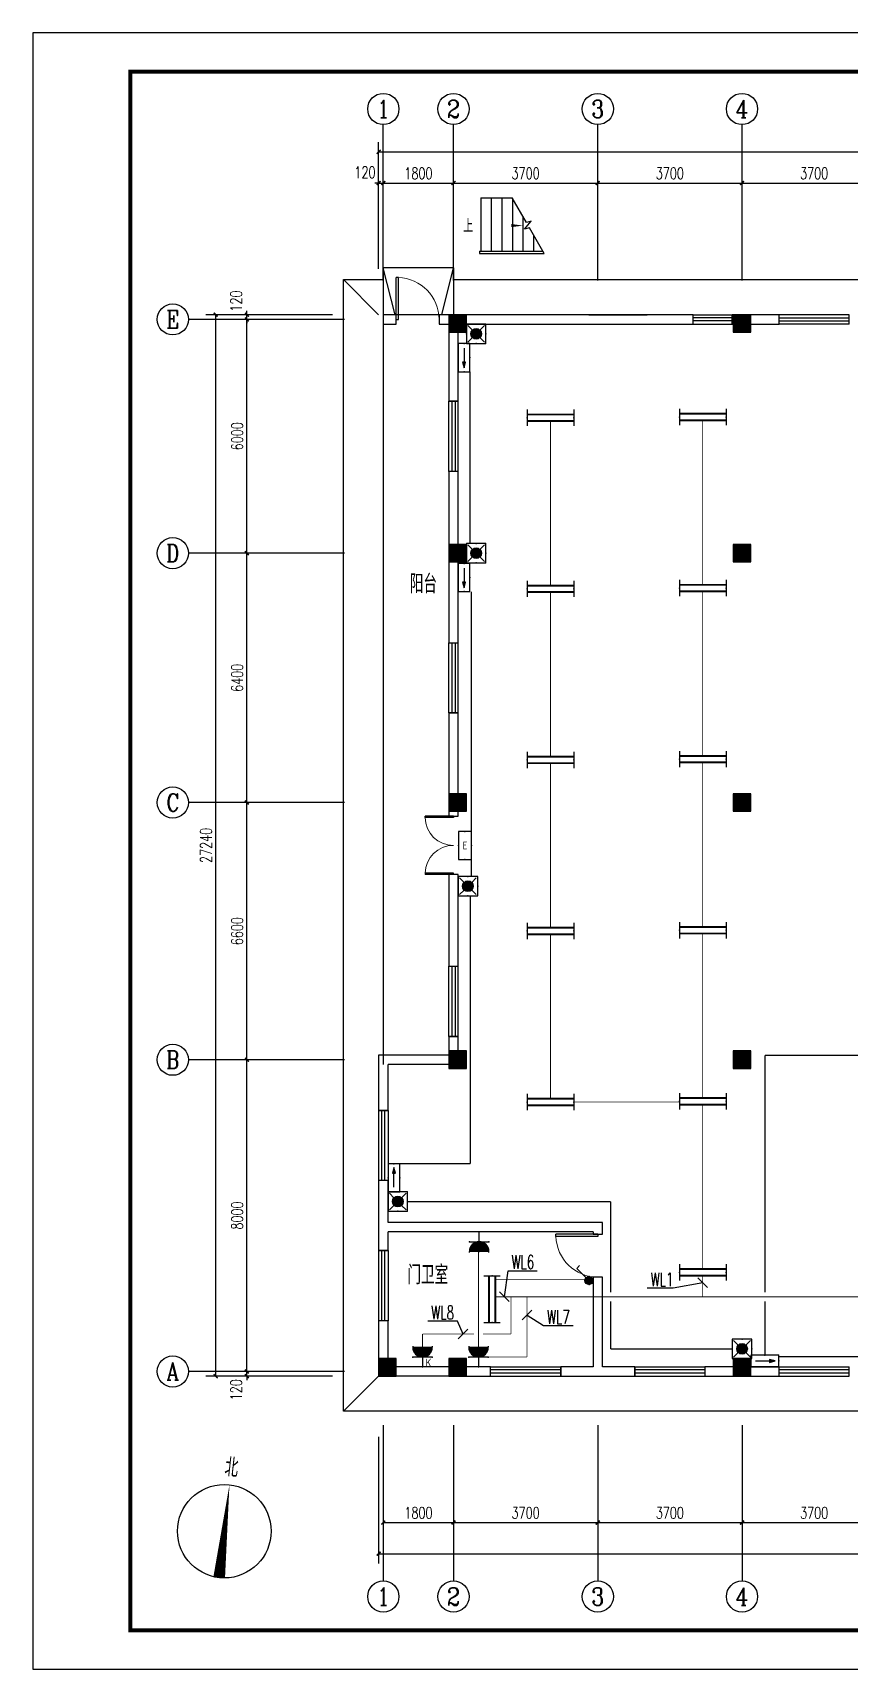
# Model space of a CAD drawing. Extents: x 343352 to 432452, y 769729 to 1078684.
# Drawn here: x 343352 to 364294, y 858981 to 900981 of the extents above; entities that cross this region are included whole.
import ezdxf
from ezdxf.enums import TextEntityAlignment as Align

# ---------------------------------------------------------------- set-up
doc = ezdxf.new("R2010")
doc.units = 0
doc.header["$LTSCALE"] = 1000
doc.header["$MEASUREMENT"] = 0
doc.linetypes.add('CENTER2', pattern=[1.125, 0.75, -0.125, 0.125, -0.125])
for name, color, linetype in [('AXIS', 3, 'Continuous'), ('AXIS_TEXT', 7, 'Continuous'), ('COLUMN', 9, 'Continuous'), ('DIM-照明', 3, 'Continuous'), ('DIM_SYMB', 3, 'Continuous'), ('EQUIP-插座', 3, 'Continuous'), ('EQUIP-照明', 3, 'Continuous'), ('PUB_HATCH', 8, 'Continuous'), ('PUB_TEXT', 7, 'Continuous'), ('PUB_TITLE', 4, 'Continuous'), ('STAIR', 2, 'Continuous'), ('TEL_TEXT', 7, 'Continuous'), ('WALL', 9, 'Continuous'), ('WINDOW', 4, 'Continuous'), ('WIRE-应急', 1, 'CENTER2'), ('WIRE-照明', 4, 'Continuous')]:
    doc.layers.add(name, color=color, linetype=linetype)
doc.styles.add('_TCH_AXIS', font='COMPLEX', dxfattribs={"bigfont": 'GBCBIG'})
doc.styles.add('_TCH_DIM', font='SIMPLEX', dxfattribs={"bigfont": 'GBCBIG'})
doc.styles.add('_TCH_DIM_T3', font='SIMPLEX', dxfattribs={"width": 0.705882, "bigfont": 'GBCBIG'})
doc.styles.add('_TEL_ATTDEF', font='GBENOR', dxfattribs={"width": 0.8, "height": 3, "bigfont": 'GBCBIG'})
doc.styles.add('_TEL_DIM', font='SIMPLEX', dxfattribs={"width": 0.8, "height": 3.5, "bigfont": 'HZTXT'})
doc.styles.add('COMPLEX', font='COMPLEX')
doc.styles.get("Standard").update_dxf_attribs({"font": 'gbenor.shx', "bigfont": 'gbcbig.shx'})
doc.dimstyles.new('_TCH_ARCH&&100', dxfattribs={"dimtxt": 297.5, "dimasz": 100, "dimexe": 250, "dimexo": 300, "dimgap": 100, "dimtad": 1, "dimdec": 0, "dimzin": 0, "dimdsep": 46, "dimtxsty": '_TCH_DIM_T3', "dimblk": 'ARCHTICK', "dimcen": 0.09, "dimclrt": 7, "dimazin": 2, "dimtfac": 1, "dimtdec": 0, "dimtix": 1, "dimtmove": 2, "dimatfit": 3, "dimfxl": 0, "dimtolj": 1, "dimtzin": 0, "dimarcsym": 0})

# ---------------------------------------------------------------- blocks, each defined once
blk = doc.blocks.new('$equip$00001160')
for p, q in [((-1.2, 0.417), (-1.2, -0.417)), ((-1.2, 0.167), (1.2, 0.167)), ((1.2, 0.417), (1.2, -0.417)), ((-1.2, -0.167), (1.2, -0.167))]:
    blk.add_line(p, q)
at = {"const_width": 0.1}
for points in [[(-1.2, 0.167), (1.2, 0.167)], [(-1.2, -0.167), (1.2, -0.167)]]:
    blk.add_lwpolyline(points, dxfattribs=at)
at = {"layer": 'EQUIP-照明'}
for p in [(-1.2, 0), (0, 0.167), (1.2, 0), (0, -0.167)]:
    blk.add_point(p, dxfattribs=at)
at = {"layer": 'EQUIP-照明', "flags": 9}
blk.add_attdef('A', (0, 0), '', height=0.00002, dxfattribs=at)
blk = doc.blocks.new('$equip$00002534')
for p, q in [((-0.72, 0.66), (-0.72, 0)), ((0.72, 0.66), (-0.72, 0.66)), ((-0.72, 0), (0.72, 0)), ((0.72, 0), (0.72, 0.66))]:
    blk.add_line(p, q)
at = {"const_width": 0.04}
blk.add_lwpolyline([(-0.72, 0.66), (-0.72, 0), (0.72, 0), (0.72, 0.66), (-0.72, 0.66), (-0.72, 0)], dxfattribs=at)
for p in [(-0.72, 0.33), (0, 0.66), (0, 0), (0.72, 0.33)]:
    blk.add_point(p)
at = {"color": 7, "style": '_TEL_DIM'}
blk.add_attdef('$TEXT$', text='', height=0.4, dxfattribs=at).set_placement((0, 0.33), align=Align.MIDDLE_CENTER)
at = {"color": 7, "style": '_TEL_DIM', "flags": 1}
blk.add_attdef('A', text='', height=0.00002, dxfattribs=at).set_placement((0, 0), align=Align.MIDDLE_CENTER)
blk = doc.blocks.new('$equip$00001764')
for p, q in [((-0.5, 1.05), (-0.5, 1)), ((-0.5, 1), (0.5, 1)), ((0.5, 1.05), (0.5, 1)), ((0.5, 0.5), (-0.5, 0.5)), ((0, 0.5), (0, 0))]:
    blk.add_line(p, q)
blk.add_arc((0, 1), 0.5, 180, 0)
for p in [(-0.5, 0.5), (0, 0), (0.5, 0.5)]:
    blk.add_point(p)
for points in [[(0.433, 0.75), (-0.433, 0.75), (0.5, 1), (-0.5, 1)], [(0.25, 0.567), (-0.25, 0.567), (0.433, 0.75), (-0.433, 0.75)], [(0, 0.5), (0, 0.5), (0.25, 0.567), (-0.25, 0.567)]]:
    blk.add_solid(points)
at = {"color": 7, "style": '_TEL_DIM'}
blk.add_attdef('$TEXT$', text='', height=0.4, dxfattribs=at).set_placement((0.303, 0.211), align=Align.MIDDLE_CENTER)
at = {"color": 7, "style": '_TEL_DIM', "flags": 1}
blk.add_attdef('A', text='', height=0.00002, dxfattribs=at).set_placement((0, 0), align=Align.MIDDLE_CENTER)
blk = doc.blocks.new('$equip$00001237')
for p, q in [((-0.5, 1.05), (-0.5, 1)), ((-0.5, 1), (0.5, 1)), ((0.5, 1.05), (0.5, 1)), ((0.5, 0.5), (-0.5, 0.5)), ((0, 0.5), (0, 0))]:
    blk.add_line(p, q)
blk.add_arc((0, 1), 0.5, 180, 0)
for p in [(0, 1), (-0.5, 0.5), (0, 0), (0.5, 0.5)]:
    blk.add_point(p)
for points in [[(0.433, 0.75), (-0.433, 0.75), (0.5, 1), (-0.5, 1)], [(0.25, 0.567), (-0.25, 0.567), (0.433, 0.75), (-0.433, 0.75)], [(0, 0.5), (0, 0.5), (0.25, 0.567), (-0.25, 0.567)]]:
    blk.add_solid(points)
at = {"flags": 9}
blk.add_attdef('A', (0, 0), '', height=0.00002, dxfattribs=at)
blk = doc.blocks.new('$equip$00001962')
for p, q in [((0.147, 0.356), (0.625, 0.833)), ((0.625, 0.833), (0.766, 0.692))]:
    blk.add_line(p, q)
blk.add_circle((0, 0.208), 0.208)
for p in [(-0.208, 0.208), (0, 0.417), (0, 0), (0.208, 0.208)]:
    blk.add_point(p)
for points in [[(-0.18, 0.313), (0.18, 0.313), (-0.208, 0.208), (0.208, 0.208)], [(-0.18, 0.104), (0.18, 0.104), (-0.208, 0.208), (0.208, 0.208)], [(-0.104, 0.389), (0.104, 0.389), (-0.18, 0.313), (0.18, 0.313)], [(-0.104, 0.028), (0.104, 0.028), (-0.18, 0.104), (0.18, 0.104)], [(0, 0.417), (0, 0.417), (-0.104, 0.389), (0.104, 0.389)], [(0, 0), (0, 0), (-0.104, 0.028), (0.104, 0.028)]]:
    blk.add_solid(points)
at = {"layer": 'TEL_TEXT', "style": '_TEL_DIM', "flags": 1}
blk.add_attdef('A', text='', height=0.00002, dxfattribs=at).set_placement((0, 0), align=Align.MIDDLE_CENTER)
blk = doc.blocks.new('$equip$00002604')
blk.add_hatch(color=256).paths.add_polyline_path([(0.275, 0.5, 1), (-0.274, 0.5, 1)])
for p, q in [((-0.429, 0.929), (-0.194, 0.694)), ((0.194, 0.694), (0.429, 0.929)), ((-0.429, 0.071), (-0.194, 0.306)), ((0.194, 0.306), (0.429, 0.071))]:
    blk.add_line(p, q)
at = {"const_width": 0.04}
blk.add_lwpolyline([(-0.5, 1), (-0.5, 0), (0.5, 0), (0.5, 1), (-0.5, 1), (-0.5, 0)], dxfattribs=at)
blk.add_lwpolyline([(-0.5, 1), (-0.5, 0), (0.5, 0), (0.5, 1)], close=True)
blk.add_circle((0, 0.5), 0.275)
for p in [(0, 1), (-0.5, 0.5), (0, 0), (0.5, 0.5)]:
    blk.add_point(p)
at = {"color": 7, "style": '_TEL_DIM', "flags": 1}
blk.add_attdef('A', text='', height=0.000025, dxfattribs=at).set_placement((0, 0), align=Align.MIDDLE_CENTER)
blk = doc.blocks.new('$equip$00002540')
blk.add_hatch(color=256).paths.add_polyline_path([(0.24, 0.372), (0.24, 0.228), (0.528, 0.3)])
for p, q in [((-0.72, 0.6), (-0.72, 0)), ((0.72, 0.6), (-0.72, 0.6)), ((-0.72, 0), (0.72, 0)), ((0.24, 0.372), (0.24, 0.228)), ((0.528, 0.3), (0.24, 0.372)), ((0.24, 0.228), (0.528, 0.3)), ((0.72, 0), (0.72, 0.6))]:
    blk.add_line(p, q)
at = {"color": 7}
blk.add_line((-0.48, 0.3), (0.48, 0.3), dxfattribs=at)
at = {"const_width": 0.04}
blk.add_lwpolyline([(-0.72, 0.6), (-0.72, 0), (0.72, 0), (0.72, 0.6), (-0.72, 0.6), (-0.72, 0)], dxfattribs=at)
for p in [(-0.72, 0.3), (0, 0.6), (0, 0), (0.72, 0.3)]:
    blk.add_point(p)
at = {"color": 7, "style": '_TEL_DIM', "flags": 1}
blk.add_attdef('A', text='', height=0.00002, dxfattribs=at).set_placement((0, 0), align=Align.MIDDLE_CENTER)
blk = doc.blocks.new('_ArchTick')
at = {"color": 0, "linetype": 'ByBlock', "const_width": 0.4}
blk.add_lwpolyline([(-0.5, -0.5), (0.5, 0.5)], dxfattribs=at)
blk = doc.blocks.new('*D233')
at = {"layer": 'AXIS', "color": 0, "lineweight": -2}
for p, q in [((351044, 866624), (348594, 866624)), ((351044, 866504), (348594, 866504)), ((348844, 866624), (348844, 866724)), ((348844, 866504), (348844, 866624)), ((348844, 866504), (348844, 866404))]:
    blk.add_line(p, q, dxfattribs=at)
at = {"layer": 'Defpoints', "color": 0}
for p in [(348844, 866624), (351344, 866624), (351344, 866504)]:
    blk.add_point(p, dxfattribs=at)
at = {"layer": 'AXIS', "color": 0, "lineweight": -2, "xscale": 100, "yscale": 100, "zscale": 100}
for p, rotation in [((348844, 866624), 270), ((348844, 866504), 90)]:
    blk.add_blockref('_ArchTick', p, dxfattribs=dict(at, rotation=rotation))
at = {"layer": 'AXIS', "color": 7, "insert": (348569, 866154), "char_height": 297.5, "attachment_point": 5, "rotation": 90, "style": '_TCH_DIM_T3'}
blk.add_mtext('\\A1;120', dxfattribs=at)
blk = doc.blocks.new('*D234')
at = {"layer": 'AXIS', "color": 0, "lineweight": -2}
for p, q in [((351044, 874624), (348594, 874624)), ((348844, 866624), (348844, 874624)), ((351044, 866624), (348594, 866624))]:
    blk.add_line(p, q, dxfattribs=at)
at = {"layer": 'Defpoints', "color": 0}
for p in [(348844, 874624), (351344, 874624), (351344, 866624)]:
    blk.add_point(p, dxfattribs=at)
at = {"layer": 'AXIS', "color": 0, "lineweight": -2, "xscale": 100, "yscale": 100, "zscale": 100}
for p, rotation in [((348844, 874624), 90), ((348844, 866624), 270)]:
    blk.add_blockref('_ArchTick', p, dxfattribs=dict(at, rotation=rotation))
at = {"layer": 'AXIS', "color": 7, "insert": (348596, 870624), "char_height": 297.5, "attachment_point": 5, "rotation": 90, "style": '_TCH_DIM_T3'}
blk.add_mtext('\\A1;8000', dxfattribs=at)
blk = doc.blocks.new('*D235')
at = {"layer": 'AXIS', "color": 0, "lineweight": -2}
for p, q in [((351044, 881224), (348594, 881224)), ((348844, 874624), (348844, 881224)), ((351044, 874624), (348594, 874624))]:
    blk.add_line(p, q, dxfattribs=at)
at = {"layer": 'Defpoints', "color": 0}
for p in [(348844, 881224), (351344, 881224), (351344, 874624)]:
    blk.add_point(p, dxfattribs=at)
at = {"layer": 'AXIS', "color": 0, "lineweight": -2, "xscale": 100, "yscale": 100, "zscale": 100}
for p, rotation in [((348844, 881224), 90), ((348844, 874624), 270)]:
    blk.add_blockref('_ArchTick', p, dxfattribs=dict(at, rotation=rotation))
at = {"layer": 'AXIS', "color": 7, "insert": (348596, 877924), "char_height": 297.5, "attachment_point": 5, "rotation": 90, "style": '_TCH_DIM_T3'}
blk.add_mtext('\\A1;6600', dxfattribs=at)
blk = doc.blocks.new('*D236')
at = {"layer": 'AXIS', "color": 0, "lineweight": -2}
for p, q in [((351044, 887624), (348594, 887624)), ((348844, 881224), (348844, 887624)), ((351044, 881224), (348594, 881224))]:
    blk.add_line(p, q, dxfattribs=at)
at = {"layer": 'Defpoints', "color": 0}
for p in [(348844, 887624), (351344, 887624), (351344, 881224)]:
    blk.add_point(p, dxfattribs=at)
at = {"layer": 'AXIS', "color": 0, "lineweight": -2, "xscale": 100, "yscale": 100, "zscale": 100}
for p, rotation in [((348844, 887624), 90), ((348844, 881224), 270)]:
    blk.add_blockref('_ArchTick', p, dxfattribs=dict(at, rotation=rotation))
at = {"layer": 'AXIS', "color": 7, "insert": (348596, 884424), "char_height": 297.5, "attachment_point": 5, "rotation": 90, "style": '_TCH_DIM_T3'}
blk.add_mtext('\\A1;6400', dxfattribs=at)
blk = doc.blocks.new('*D237')
at = {"layer": 'AXIS', "color": 0, "lineweight": -2}
for p, q in [((351044, 893624), (348594, 893624)), ((348844, 887624), (348844, 893624)), ((351044, 887624), (348594, 887624))]:
    blk.add_line(p, q, dxfattribs=at)
at = {"layer": 'Defpoints', "color": 0}
for p in [(348844, 893624), (351344, 893624), (351344, 887624)]:
    blk.add_point(p, dxfattribs=at)
at = {"layer": 'AXIS', "color": 0, "lineweight": -2, "xscale": 100, "yscale": 100, "zscale": 100}
for p, rotation in [((348844, 893624), 90), ((348844, 887624), 270)]:
    blk.add_blockref('_ArchTick', p, dxfattribs=dict(at, rotation=rotation))
at = {"layer": 'AXIS', "color": 7, "insert": (348596, 890624), "char_height": 297.5, "attachment_point": 5, "rotation": 90, "style": '_TCH_DIM_T3'}
blk.add_mtext('\\A1;6000', dxfattribs=at)
blk = doc.blocks.new('*D238')
at = {"layer": 'AXIS', "color": 0, "lineweight": -2}
for p, q in [((348844, 893744), (348844, 893844)), ((351044, 893744), (348594, 893744)), ((351044, 893624), (348594, 893624)), ((348844, 893624), (348844, 893744)), ((348844, 893624), (348844, 893524))]:
    blk.add_line(p, q, dxfattribs=at)
at = {"layer": 'Defpoints', "color": 0}
for p in [(348844, 893744), (351344, 893744), (351344, 893624)]:
    blk.add_point(p, dxfattribs=at)
at = {"layer": 'AXIS', "color": 0, "lineweight": -2, "xscale": 100, "yscale": 100, "zscale": 100}
for p, rotation in [((348844, 893744), 270), ((348844, 893624), 90)]:
    blk.add_blockref('_ArchTick', p, dxfattribs=dict(at, rotation=rotation))
at = {"layer": 'AXIS', "color": 7, "insert": (348569, 894094), "char_height": 297.5, "attachment_point": 5, "rotation": 90, "style": '_TCH_DIM_T3'}
blk.add_mtext('\\A1;120', dxfattribs=at)
blk = doc.blocks.new('*D239')
at = {"layer": 'AXIS', "color": 0, "lineweight": -2}
for p, q in [((351044, 893744), (347794, 893744)), ((348044, 866504), (348044, 893744)), ((351044, 866504), (347794, 866504))]:
    blk.add_line(p, q, dxfattribs=at)
at = {"layer": 'Defpoints', "color": 0}
for p in [(348044, 893744), (351344, 893744), (351344, 866504)]:
    blk.add_point(p, dxfattribs=at)
at = {"layer": 'AXIS', "color": 0, "lineweight": -2, "xscale": 100, "yscale": 100, "zscale": 100}
for p, rotation in [((348044, 893744), 90), ((348044, 866504), 270)]:
    blk.add_blockref('_ArchTick', p, dxfattribs=dict(at, rotation=rotation))
at = {"layer": 'AXIS', "color": 7, "insert": (347796, 880124), "char_height": 297.5, "attachment_point": 5, "rotation": 90, "style": '_TCH_DIM_T3'}
blk.add_mtext('\\A1;27240', dxfattribs=at)
blk = doc.blocks.new('*D240')
at = {"layer": 'AXIS', "color": 0, "lineweight": -2}
for p, q in [((352224, 897124), (352124, 897124)), ((352224, 894924), (352224, 897374)), ((352224, 897124), (352344, 897124)), ((352344, 894924), (352344, 897374)), ((352344, 897124), (352444, 897124))]:
    blk.add_line(p, q, dxfattribs=at)
at = {"layer": 'Defpoints', "color": 0}
for p in [(352344, 897124), (352224, 894624), (352344, 894624)]:
    blk.add_point(p, dxfattribs=at)
at = {"layer": 'AXIS', "color": 0, "lineweight": -2, "xscale": 100, "yscale": 100, "zscale": 100}
blk.add_blockref('_ArchTick', (352224, 897124), dxfattribs=at)
at = {"layer": 'AXIS', "color": 0, "lineweight": -2, "xscale": 100, "yscale": 100, "zscale": 100, "rotation": 180}
blk.add_blockref('_ArchTick', (352344, 897124), dxfattribs=at)
at = {"layer": 'AXIS', "color": 7, "insert": (351874, 897399), "char_height": 297.5, "attachment_point": 5, "style": '_TCH_DIM_T3'}
blk.add_mtext('\\A1;120', dxfattribs=at)
blk = doc.blocks.new('*D241')
at = {"layer": 'AXIS', "color": 0, "lineweight": -2}
for p, q in [((352344, 894924), (352344, 897374)), ((352344, 897124), (354144, 897124)), ((354144, 894924), (354144, 897374))]:
    blk.add_line(p, q, dxfattribs=at)
at = {"layer": 'Defpoints', "color": 0}
for p in [(354144, 897124), (352344, 894624), (354144, 894624)]:
    blk.add_point(p, dxfattribs=at)
at = {"layer": 'AXIS', "color": 0, "lineweight": -2, "xscale": 100, "yscale": 100, "zscale": 100, "rotation": 180}
blk.add_blockref('_ArchTick', (352344, 897124), dxfattribs=at)
at = {"layer": 'AXIS', "color": 0, "lineweight": -2, "xscale": 100, "yscale": 100, "zscale": 100}
blk.add_blockref('_ArchTick', (354144, 897124), dxfattribs=at)
at = {"layer": 'AXIS', "color": 7, "insert": (353244, 897372), "char_height": 297.5, "attachment_point": 5, "style": '_TCH_DIM_T3'}
blk.add_mtext('\\A1;1800', dxfattribs=at)
blk = doc.blocks.new('*D242')
at = {"layer": 'AXIS', "color": 0, "lineweight": -2}
for p, q in [((354144, 894924), (354144, 897374)), ((354144, 897124), (357844, 897124)), ((357844, 894924), (357844, 897374))]:
    blk.add_line(p, q, dxfattribs=at)
at = {"layer": 'Defpoints', "color": 0}
for p in [(357844, 897124), (354144, 894624), (357844, 894624)]:
    blk.add_point(p, dxfattribs=at)
at = {"layer": 'AXIS', "color": 0, "lineweight": -2, "xscale": 100, "yscale": 100, "zscale": 100, "rotation": 180}
blk.add_blockref('_ArchTick', (354144, 897124), dxfattribs=at)
at = {"layer": 'AXIS', "color": 0, "lineweight": -2, "xscale": 100, "yscale": 100, "zscale": 100}
blk.add_blockref('_ArchTick', (357844, 897124), dxfattribs=at)
at = {"layer": 'AXIS', "color": 7, "insert": (355994, 897372), "char_height": 297.5, "attachment_point": 5, "style": '_TCH_DIM_T3'}
blk.add_mtext('\\A1;3700', dxfattribs=at)
blk = doc.blocks.new('*D243')
at = {"layer": 'AXIS', "color": 0, "lineweight": -2}
for p, q in [((357844, 894924), (357844, 897374)), ((357844, 897124), (361544, 897124)), ((361544, 894924), (361544, 897374))]:
    blk.add_line(p, q, dxfattribs=at)
at = {"layer": 'Defpoints', "color": 0}
for p in [(361544, 897124), (357844, 894624), (361544, 894624)]:
    blk.add_point(p, dxfattribs=at)
at = {"layer": 'AXIS', "color": 0, "lineweight": -2, "xscale": 100, "yscale": 100, "zscale": 100, "rotation": 180}
blk.add_blockref('_ArchTick', (357844, 897124), dxfattribs=at)
at = {"layer": 'AXIS', "color": 0, "lineweight": -2, "xscale": 100, "yscale": 100, "zscale": 100}
blk.add_blockref('_ArchTick', (361544, 897124), dxfattribs=at)
at = {"layer": 'AXIS', "color": 7, "insert": (359694, 897372), "char_height": 297.5, "attachment_point": 5, "style": '_TCH_DIM_T3'}
blk.add_mtext('\\A1;3700', dxfattribs=at)
blk = doc.blocks.new('*D244')
at = {"layer": 'AXIS', "color": 0, "lineweight": -2}
for p, q in [((361544, 894924), (361544, 897374)), ((361544, 897124), (365244, 897124)), ((365244, 894924), (365244, 897374))]:
    blk.add_line(p, q, dxfattribs=at)
at = {"layer": 'Defpoints', "color": 0}
for p in [(365244, 897124), (361544, 894624), (365244, 894624)]:
    blk.add_point(p, dxfattribs=at)
at = {"layer": 'AXIS', "color": 0, "lineweight": -2, "xscale": 100, "yscale": 100, "zscale": 100, "rotation": 180}
blk.add_blockref('_ArchTick', (361544, 897124), dxfattribs=at)
at = {"layer": 'AXIS', "color": 0, "lineweight": -2, "xscale": 100, "yscale": 100, "zscale": 100}
blk.add_blockref('_ArchTick', (365244, 897124), dxfattribs=at)
at = {"layer": 'AXIS', "color": 7, "insert": (363394, 897372), "char_height": 297.5, "attachment_point": 5, "style": '_TCH_DIM_T3'}
blk.add_mtext('\\A1;3700', dxfattribs=at)
blk = doc.blocks.new('*D253')
at = {"layer": 'AXIS', "color": 0, "lineweight": -2}
for p, q in [((352224, 894924), (352224, 898174)), ((389464, 894924), (389464, 898174)), ((352224, 897924), (389464, 897924))]:
    blk.add_line(p, q, dxfattribs=at)
at = {"layer": 'Defpoints', "color": 0}
for p in [(389464, 897924), (352224, 894624), (389464, 894624)]:
    blk.add_point(p, dxfattribs=at)
at = {"layer": 'AXIS', "color": 0, "lineweight": -2, "xscale": 100, "yscale": 100, "zscale": 100, "rotation": 180}
blk.add_blockref('_ArchTick', (352224, 897924), dxfattribs=at)
at = {"layer": 'AXIS', "color": 0, "lineweight": -2, "xscale": 100, "yscale": 100, "zscale": 100}
blk.add_blockref('_ArchTick', (389464, 897924), dxfattribs=at)
at = {"layer": 'AXIS', "color": 7, "insert": (370844, 898172), "char_height": 297.5, "attachment_point": 5, "style": '_TCH_DIM_T3'}
blk.add_mtext('\\A1;37240', dxfattribs=at)
blk = doc.blocks.new('*D254')
at = {"layer": 'AXIS', "color": 0, "lineweight": -2}
for p, q in [((352344, 864946), (352344, 862496)), ((354144, 864946), (354144, 862496)), ((352344, 862746), (354144, 862746))]:
    blk.add_line(p, q, dxfattribs=at)
at = {"layer": 'Defpoints', "color": 0}
for p in [(352344, 865246), (354144, 865246), (354144, 862746)]:
    blk.add_point(p, dxfattribs=at)
at = {"layer": 'AXIS', "color": 0, "lineweight": -2, "xscale": 100, "yscale": 100, "zscale": 100, "rotation": 180}
blk.add_blockref('_ArchTick', (352344, 862746), dxfattribs=at)
at = {"layer": 'AXIS', "color": 0, "lineweight": -2, "xscale": 100, "yscale": 100, "zscale": 100}
blk.add_blockref('_ArchTick', (354144, 862746), dxfattribs=at)
at = {"layer": 'AXIS', "color": 7, "insert": (353244, 862995), "char_height": 297.5, "attachment_point": 5, "style": '_TCH_DIM_T3'}
blk.add_mtext('\\A1;1800', dxfattribs=at)
blk = doc.blocks.new('*D255')
at = {"layer": 'AXIS', "color": 0, "lineweight": -2}
for p, q in [((354144, 864946), (354144, 862496)), ((357844, 864946), (357844, 862496)), ((354144, 862746), (357844, 862746))]:
    blk.add_line(p, q, dxfattribs=at)
at = {"layer": 'Defpoints', "color": 0}
for p in [(354144, 865246), (357844, 865246), (357844, 862746)]:
    blk.add_point(p, dxfattribs=at)
at = {"layer": 'AXIS', "color": 0, "lineweight": -2, "xscale": 100, "yscale": 100, "zscale": 100, "rotation": 180}
blk.add_blockref('_ArchTick', (354144, 862746), dxfattribs=at)
at = {"layer": 'AXIS', "color": 0, "lineweight": -2, "xscale": 100, "yscale": 100, "zscale": 100}
blk.add_blockref('_ArchTick', (357844, 862746), dxfattribs=at)
at = {"layer": 'AXIS', "color": 7, "insert": (355994, 862995), "char_height": 297.5, "attachment_point": 5, "style": '_TCH_DIM_T3'}
blk.add_mtext('\\A1;3700', dxfattribs=at)
blk = doc.blocks.new('*D256')
at = {"layer": 'AXIS', "color": 0, "lineweight": -2}
for p, q in [((357844, 864946), (357844, 862496)), ((361544, 864946), (361544, 862496)), ((357844, 862746), (361544, 862746))]:
    blk.add_line(p, q, dxfattribs=at)
at = {"layer": 'Defpoints', "color": 0}
for p in [(357844, 865246), (361544, 865246), (361544, 862746)]:
    blk.add_point(p, dxfattribs=at)
at = {"layer": 'AXIS', "color": 0, "lineweight": -2, "xscale": 100, "yscale": 100, "zscale": 100, "rotation": 180}
blk.add_blockref('_ArchTick', (357844, 862746), dxfattribs=at)
at = {"layer": 'AXIS', "color": 0, "lineweight": -2, "xscale": 100, "yscale": 100, "zscale": 100}
blk.add_blockref('_ArchTick', (361544, 862746), dxfattribs=at)
at = {"layer": 'AXIS', "color": 7, "insert": (359694, 862995), "char_height": 297.5, "attachment_point": 5, "style": '_TCH_DIM_T3'}
blk.add_mtext('\\A1;3700', dxfattribs=at)
blk = doc.blocks.new('*D257')
at = {"layer": 'AXIS', "color": 0, "lineweight": -2}
for p, q in [((361544, 864946), (361544, 862496)), ((365244, 864946), (365244, 862496)), ((361544, 862746), (365244, 862746))]:
    blk.add_line(p, q, dxfattribs=at)
at = {"layer": 'Defpoints', "color": 0}
for p in [(361544, 865246), (365244, 865246), (365244, 862746)]:
    blk.add_point(p, dxfattribs=at)
at = {"layer": 'AXIS', "color": 0, "lineweight": -2, "xscale": 100, "yscale": 100, "zscale": 100, "rotation": 180}
blk.add_blockref('_ArchTick', (361544, 862746), dxfattribs=at)
at = {"layer": 'AXIS', "color": 0, "lineweight": -2, "xscale": 100, "yscale": 100, "zscale": 100}
blk.add_blockref('_ArchTick', (365244, 862746), dxfattribs=at)
at = {"layer": 'AXIS', "color": 7, "insert": (363394, 862995), "char_height": 297.5, "attachment_point": 5, "style": '_TCH_DIM_T3'}
blk.add_mtext('\\A1;3700', dxfattribs=at)
blk = doc.blocks.new('*D266')
at = {"layer": 'AXIS', "color": 0, "lineweight": -2}
for p, q in [((352224, 864946), (352224, 861696)), ((389464, 864946), (389464, 861696)), ((352224, 861946), (389464, 861946))]:
    blk.add_line(p, q, dxfattribs=at)
at = {"layer": 'Defpoints', "color": 0}
for p in [(352224, 865246), (389464, 865246), (389464, 861946)]:
    blk.add_point(p, dxfattribs=at)
at = {"layer": 'AXIS', "color": 0, "lineweight": -2, "xscale": 100, "yscale": 100, "zscale": 100, "rotation": 180}
blk.add_blockref('_ArchTick', (352224, 861946), dxfattribs=at)
at = {"layer": 'AXIS', "color": 0, "lineweight": -2, "xscale": 100, "yscale": 100, "zscale": 100}
blk.add_blockref('_ArchTick', (389464, 861946), dxfattribs=at)
at = {"layer": 'AXIS', "color": 7, "insert": (370844, 862195), "char_height": 297.5, "attachment_point": 5, "style": '_TCH_DIM_T3'}
blk.add_mtext('\\A1;37240', dxfattribs=at)
blk = doc.blocks.new('$DorLib2D$00000001')
for p, q in [((0.45, 0.975), (0.5, 0.975)), ((0.45, 0), (0.45, 0.975)), ((0.5, 0), (0.5, 0.975)), ((0.5, 0), (0.45, 0))]:
    blk.add_line(p, q)
at = {"lineweight": 13}
blk.add_arc((0.475, 0), 0.975, 91.4693, 180, dxfattribs=at)
blk = doc.blocks.new('$TCHSYS$WIN2D')
for p, q in [((-0.5, 0.5), (0.5, 0.5)), ((-0.5, 0.5), (-0.5, -0.5)), ((0.5, 0.5), (0.5, -0.5)), ((0.5, 0.167), (-0.5, 0.167)), ((0.5, -0.167), (-0.5, -0.167)), ((-0.5, -0.5), (0.5, -0.5))]:
    blk.add_line(p, q)
blk = doc.blocks.new('_FZH')
blk.add_lwpolyline([(-0.5, -0.5), (0.5, -0.5), (0.5, 0.5), (-0.5, 0.5)], close=True)
at = {"layer": 'PUB_HATCH'}
blk.add_solid([(-0.5, -0.5), (0.5, -0.5), (-0.5, 0.5), (0.5, 0.5)], dxfattribs=at)
blk = doc.blocks.new('_AXISO')
blk.add_circle((0, 0), 0.5)
at = {"layer": 'AXIS_TEXT', "style": 'COMPLEX', "width": 1.041667}
blk.add_attdef('A', text='', height=0.56, dxfattribs=at).set_placement((-0.25, -0.28), (0.25, -0.28), align=Align.FIT)
blk = doc.blocks.new('$DorLib2D$00000002')
for p, q in [((-0.5, 0), (-0.5, 0.4875)), ((-0.475, 0.4875), (-0.5, 0.4875)), ((-0.475, 0), (-0.475, 0.4875)), ((0.475, 0), (0.475, 0.4875)), ((0.475, 0.4875), (0.5, 0.4875)), ((0.5, 0), (0.5, 0.4875)), ((-0.5, 0), (-0.475, 0)), ((0.5, 0), (0.475, 0))]:
    blk.add_line(p, q)
at = {"lineweight": 13}
for centre, start, end in [((-0.4875, 0), 0, 88.53072), ((0.4875, 0), 91.46928, 180)]:
    blk.add_arc(centre, 0.4875, start, end, dxfattribs=at)

msp = doc.modelspace()

# ---------------------------------------------------------------- linework, layer by layer
at = {"color": 2}
for p, q in [((351324.3, 894643.7), (352224.3, 893743.7)), ((351324.3, 865603.7), (352224.3, 866503.7))]:
    msp.add_line(p, q, dxfattribs=at)
msp.add_line((357614.3, 893743.7), (359114.3, 893743.7))
for points in [[(368944.3, 865603.7), (351324.3, 865603.7), (351324.3, 894643.7), (352344.3, 894643.7)], [(354144.3, 894643.7), (390364.3, 894643.7), (390364.3, 865603.7), (372744.3, 865603.7)]]:
    msp.add_lwpolyline(points, dxfattribs=at)
msp.add_lwpolyline([(352344.3, 893623.7), (352344.3, 874503.7)])
at = {"layer": 'AXIS'}
for p, q in [((352344.3, 894623.7), (352344.3, 898623.7)), ((354144.3, 894623.7), (354144.3, 898623.7)), ((357844.3, 894623.7), (357844.3, 898623.7)), ((361544.3, 894623.7), (361544.3, 898623.7)), ((351344.3, 893623.7), (347344.3, 893623.7)), ((351344.3, 887623.7), (347344.3, 887623.7)), ((351344.3, 881223.7), (347344.3, 881223.7)), ((351344.3, 874623.7), (347344.3, 874623.7)), ((351344.3, 866623.7), (347344.3, 866623.7)), ((352344.3, 865246.3), (352344.3, 861246.3)), ((354144.3, 865246.3), (354144.3, 861246.3)), ((357844.3, 865246.3), (357844.3, 861246.3)), ((361544.3, 865246.3), (361544.3, 861246.3))]:
    msp.add_line(p, q, dxfattribs=at)
at = {"layer": 'DIM-照明'}
for p, q in [((360660.6, 868778), (360413.1, 869025.5)), ((355326.1, 868663.3), (355573.6, 868415.8)), ((356154.2, 868192.7), (355906.7, 867945.2)), ((354513.2, 867706.1), (354265.7, 867458.6))]:
    msp.add_line(p, q, dxfattribs=at)
for points in [[(355449.8, 868539.5), (355542.5, 869205.9)], [(355542.5, 869205.9), (356293.5, 869205.9)], [(359778.8, 868758.5), (359113.2, 868758.5)], [(360536.8, 868901.7), (359778.8, 868758.5)], [(354247, 867911.8), (353485.3, 867911.8)], [(354389.5, 867582.4), (354247, 867911.8)], [(356030.5, 868069), (356454.3, 867799.3)], [(356454.3, 867799.3), (357215.9, 867799.3)]]:
    msp.add_lwpolyline(points, dxfattribs=at)
at = {"layer": 'DIM_SYMB'}
for points in [[(354709.3, 896031.2, 0, 0, 0), (355924.3, 896031.2, 0, 80, 0), (355624.3, 896031.2, 0, 0, 0)], [(348133.9, 861331, 300, 0, 0), (348397.7, 863716.4, 0, 0, 0)]]:
    msp.add_lwpolyline(points, format="xyseb", dxfattribs=at)
msp.add_circle((348265.8, 862523.7), 1200, dxfattribs=at)
at = {"layer": 'PUB_TITLE'}
msp.add_lwpolyline([(343352.5, 858980.7), (402752.5, 858980.7), (402752.5, 900980.7), (343352.5, 900980.7)], close=True, dxfattribs=at)
at = {"layer": 'PUB_TITLE', "const_width": 100}
msp.add_lwpolyline([(345852.5, 859980.7), (401752.5, 859980.7), (401752.5, 899980.7), (345852.5, 899980.7)], close=True, dxfattribs=at)
at = {"layer": 'STAIR'}
for p, q in [((354844.3, 896743.7), (355648, 896743.7)), ((354844.3, 896743.7), (354844.3, 895378.7)), ((355114.3, 896743.7), (355114.3, 895378.7)), ((355384.3, 896743.7), (355384.3, 895378.7)), ((356014.4, 896109.1), (355648, 896743.7)), ((355654.3, 896732.7), (355654.3, 895378.7)), ((355924.3, 896265.1), (355924.3, 895378.7)), ((355963.9, 895935.8), (356136.8, 896141.8)), ((356094.3, 895970.7), (355963.9, 895935.8)), ((356136.8, 896141.8), (356014.4, 896109.1)), ((356470.7, 895318.7), (356094.3, 895970.7)), ((356194.3, 895797.4), (356194.3, 895378.7)), ((354814.3, 895378.7), (356436.1, 895378.7)), ((354814.3, 895378.7), (354814.3, 895318.7)), ((354814.3, 895318.7), (356470.7, 895318.7)), ((354844.3, 895318.7), (356470.7, 895318.7)), ((354144.3, 894943.7), (352344.3, 894943.7)), ((352344.3, 894943.7), (352344.3, 893743.7)), ((352644.3, 893743.7), (352344.3, 894943.7)), ((353844.3, 893743.7), (354144.3, 894943.7)), ((354144.3, 894943.7), (354144.3, 893743.7)), ((354144.3, 893743.7), (352344.3, 893743.7))]:
    msp.add_line(p, q, dxfattribs=at)
at = {"layer": 'WALL'}
for p, q in [((352674.3, 893743.7), (352344.3, 893743.7)), ((352344.3, 893743.7), (352344.3, 893503.7)), ((352344.3, 893503.7), (352674.3, 893503.7)), ((352674.3, 893503.7), (352674.3, 893743.7)), ((354024.3, 893743.7), (353774.3, 893743.7)), ((353774.3, 893743.7), (353774.3, 893503.7)), ((353774.3, 893503.7), (354024.3, 893503.7)), ((360294.3, 893743.7), (354474.3, 893743.7)), ((354474.3, 893503.7), (360294.3, 893503.7)), ((360294.3, 893503.7), (360294.3, 893743.7)), ((361319.3, 893743.7), (361294.3, 893743.7)), ((361294.3, 893743.7), (361294.3, 893503.7)), ((361294.3, 893503.7), (361319.3, 893503.7)), ((362494.3, 893743.7), (361769.3, 893743.7)), ((361769.3, 893503.7), (362494.3, 893503.7)), ((362494.3, 893503.7), (362494.3, 893743.7)), ((354024.3, 893293.7), (354024.3, 891523.7)), ((354264.3, 891523.7), (354264.3, 893293.7)), ((354024.3, 891523.7), (354264.3, 891523.7)), ((354264.3, 889723.7), (354024.3, 889723.7)), ((354024.3, 889723.7), (354024.3, 887848.7)), ((354264.3, 887848.7), (354264.3, 889723.7)), ((354024.3, 887398.7), (354024.3, 885323.7)), ((354264.3, 885323.7), (354264.3, 887398.7)), ((354024.3, 885323.7), (354264.3, 885323.7)), ((354264.3, 883523.7), (354024.3, 883523.7)), ((354024.3, 883523.7), (354024.3, 881448.7)), ((354264.3, 881448.7), (354264.3, 883523.7)), ((354024.3, 880998.7), (354024.3, 880873.7)), ((354024.3, 880873.7), (354264.3, 880873.7)), ((354264.3, 880873.7), (354264.3, 880998.7)), ((354264.3, 879373.7), (354024.3, 879373.7)), ((354024.3, 879373.7), (354024.3, 877023.7)), ((354264.3, 877023.7), (354264.3, 879373.7)), ((354024.3, 877023.7), (354264.3, 877023.7)), ((354264.3, 875223.7), (354024.3, 875223.7)), ((354024.3, 875223.7), (354024.3, 874848.7)), ((354264.3, 874848.7), (354264.3, 875223.7)), ((354024.3, 874743.7), (352224.3, 874743.7)), ((352224.3, 874743.7), (352224.3, 873323.7)), ((354024.3, 874503.7), (352464.3, 874503.7)), ((352464.3, 873323.7), (352464.3, 874503.7)), ((352224.3, 873323.7), (352464.3, 873323.7)), ((352464.3, 871523.7), (352224.3, 871523.7)), ((352224.3, 871523.7), (352224.3, 870323.7)), ((352464.3, 870443.7), (352464.3, 871523.7)), ((352224.3, 870323.7), (352224.3, 869723.7)), ((357964.3, 870443.7), (352464.3, 870443.7)), ((357964.3, 870143.7), (357964.3, 870443.7)), ((357724.3, 870203.7), (352464.3, 870203.7)), ((352464.3, 869723.7), (352464.3, 870203.7)), ((357724.3, 870203.7), (357724.3, 870143.7)), ((357724.3, 870143.7), (357964.3, 870143.7)), ((352224.3, 869723.7), (352464.3, 869723.7)), ((357964.3, 869043.7), (357724.3, 869043.7)), ((357724.3, 869043.7), (357724.3, 866743.7)), ((357964.3, 866743.7), (357964.3, 869043.7)), ((352464.3, 867923.7), (352224.3, 867923.7)), ((352224.3, 867923.7), (352224.3, 866953.7)), ((352464.3, 866953.7), (352464.3, 867923.7)), ((354024.3, 866743.7), (352674.3, 866743.7)), ((354024.3, 866503.7), (352674.3, 866503.7)), ((355094.3, 866743.7), (354474.3, 866743.7)), ((354474.3, 866503.7), (355094.3, 866503.7)), ((355094.3, 866503.7), (355094.3, 866743.7)), ((357724.3, 866743.7), (356894.3, 866743.7)), ((356894.3, 866743.7), (356894.3, 866503.7)), ((356894.3, 866503.7), (357844.3, 866503.7)), ((357844.3, 866503.7), (358794.3, 866503.7)), ((358794.3, 866743.7), (357964.3, 866743.7)), ((358794.3, 866503.7), (358794.3, 866743.7)), ((361319.3, 866743.7), (360594.3, 866743.7)), ((360594.3, 866743.7), (360594.3, 866503.7)), ((360594.3, 866503.7), (361319.3, 866503.7)), ((362494.3, 866743.7), (361769.3, 866743.7)), ((361769.3, 866503.7), (362494.3, 866503.7)), ((362494.3, 866503.7), (362494.3, 866743.7))]:
    msp.add_line(p, q, dxfattribs=at)
at = {"layer": 'WIRE-应急', "linetype": 'CENTER2', "const_width": 35}
for points in [[(354564.3, 887873.7), (354564.3, 892281.8)], [(354603.8, 880483.7), (354603.8, 886636.4)], [(354603.8, 879326.6), (354603.8, 879763.7)], [(354576.5, 871952.7), (354576.5, 878826.6)], [(362131.8, 868652), (362131.8, 874738.8)], [(362131.8, 874738.8), (364694.3, 874738.8)], [(352766.2, 871952.7), (354576.5, 871952.7)], [(352964.3, 870983.7), (358174.6, 870983.7)], [(358174.6, 870983.7), (358174.6, 868652)], [(358174.6, 868427), (358174.6, 867203.8)], [(362131.8, 867043.7), (362131.8, 868427)], [(358174.6, 867203.8), (361294.4, 867203.8)], [(362491.8, 867001.7), (370484.3, 867001.7)]]:
    msp.add_lwpolyline(points, dxfattribs=at)
at = {"layer": 'WIRE-照明', "linetype": 'Continuous', "const_width": 20}
for points in [[(356633.1, 891015.4), (356633.1, 886792.1)], [(360536.8, 891034.2), (360536.8, 886810.9)], [(356633.1, 886625.4), (356633.1, 882402.1)], [(360536.8, 886644.2), (360536.8, 882420.9)], [(356633.1, 882235.4), (356633.1, 878012.1)], [(360536.8, 882254.2), (360536.8, 878030.9)], [(356633.1, 877845.4), (356633.1, 873622.1)], [(360536.8, 877864.2), (360536.8, 873640.9)], [(357233.1, 873538.8), (359936.8, 873538.8)], [(360536.8, 873474.2), (360536.8, 869250.9)], [(354784.3, 867243.7), (354784.3, 869703.7)], [(355217.9, 868982), (357523, 868982)], [(360536.8, 868539.5), (360536.8, 869084.2)], [(355217.9, 868539.5), (375869.1, 868539.5)], [(355617.2, 867582.4), (355617.2, 868539.5)], [(356030.5, 866993.7), (356030.5, 868539.5)], [(353349.3, 867582.4), (354671.8, 867582.4)], [(353349.3, 867243.7), (353349.3, 867582.4)], [(354896.8, 867582.4), (355617.2, 867582.4)], [(355034.3, 866993.7), (356030.5, 866993.7)]]:
    msp.add_lwpolyline(points, dxfattribs=at)

# ---------------------------------------------------------------- block references
at = {"layer": 'AXIS'}
ref = msp.add_blockref('_AXISO', (352344.3, 899023.7), dxfattribs=dict(at, xscale=800, yscale=800, zscale=800))
ref.add_attrib('A', '1', dxfattribs={"layer": 'AXIS_TEXT', "height": 450.2, "style": '_TCH_AXIS', "width": 1.726397}).set_placement((352177.8, 898798.7), (352510.9, 898798.7), align=Align.FIT)
ref = msp.add_blockref('_AXISO', (354144.3, 899023.7), dxfattribs=dict(at, xscale=800, yscale=800, zscale=800))
ref.add_attrib('A', '2', dxfattribs={"layer": 'AXIS_TEXT', "height": 450.2, "style": '_TCH_AXIS', "width": 1.109827}).set_placement((353977.8, 898798.7), (354310.9, 898798.7), align=Align.FIT)
ref = msp.add_blockref('_AXISO', (357844.3, 899023.7), dxfattribs=dict(at, xscale=800, yscale=800, zscale=800))
ref.add_attrib('A', '3', dxfattribs={"layer": 'AXIS_TEXT', "height": 452, "style": '_TCH_AXIS', "width": 1.097143}).set_placement((357679, 898797.8), (358009.7, 898797.8), align=Align.FIT)
ref = msp.add_blockref('_AXISO', (361544.3, 899023.7), dxfattribs=dict(at, xscale=800, yscale=800, zscale=800))
ref.add_attrib('A', '4', dxfattribs={"layer": 'AXIS_TEXT', "height": 450.2, "style": '_TCH_AXIS', "width": 0.971098}).set_placement((361377.8, 898798.7), (361710.9, 898798.7), align=Align.FIT)
ref = msp.add_blockref('_AXISO', (346944.3, 893623.7), dxfattribs=dict(at, xscale=800, yscale=800, zscale=800))
ref.add_attrib('A', 'E', dxfattribs={"layer": 'AXIS_TEXT', "height": 448.3, "style": '_TCH_AXIS', "width": 0.982456}).set_placement((346776.6, 893399.6), (347112.1, 893399.6), align=Align.FIT)
ref = msp.add_blockref('_AXISO', (346944.3, 887623.7), dxfattribs=dict(at, xscale=800, yscale=800, zscale=800))
ref.add_attrib('A', 'D', dxfattribs={"layer": 'AXIS_TEXT', "height": 448.3, "style": '_TCH_AXIS', "width": 0.924665}).set_placement((346776.6, 887399.6), (347112.1, 887399.6), align=Align.FIT)
ref = msp.add_blockref('_AXISO', (346944.3, 881223.7), dxfattribs=dict(at, xscale=800, yscale=800, zscale=800))
ref.add_attrib('A', 'C', dxfattribs={"layer": 'AXIS_TEXT', "height": 452, "style": '_TCH_AXIS', "width": 1.024}).set_placement((346779, 880997.8), (347109.7, 880997.8), align=Align.FIT)
ref = msp.add_blockref('_AXISO', (346944.3, 874623.7), dxfattribs=dict(at, xscale=800, yscale=800, zscale=800))
ref.add_attrib('A', 'B', dxfattribs={"layer": 'AXIS_TEXT', "height": 448.3, "style": '_TCH_AXIS', "width": 0.924665}).set_placement((346776.6, 874399.6), (347112.1, 874399.6), align=Align.FIT)
ref = msp.add_blockref('_AXISO', (346944.3, 866623.7), dxfattribs=dict(at, xscale=800, yscale=800, zscale=800))
ref.add_attrib('A', 'A', dxfattribs={"layer": 'AXIS_TEXT', "height": 452.9, "style": '_TCH_AXIS', "width": 0.848485}).set_placement((346779.7, 866397.3), (347109, 866397.3), align=Align.FIT)
ref = msp.add_blockref('_AXISO', (352344.3, 860846.3), dxfattribs=dict(at, xscale=800, yscale=800, zscale=800))
ref.add_attrib('A', '1', dxfattribs={"layer": 'AXIS_TEXT', "height": 450.2, "style": '_TCH_AXIS', "width": 1.726397}).set_placement((352177.8, 860621.2), (352510.9, 860621.2), align=Align.FIT)
ref = msp.add_blockref('_AXISO', (354144.3, 860846.3), dxfattribs=dict(at, xscale=800, yscale=800, zscale=800))
ref.add_attrib('A', '2', dxfattribs={"layer": 'AXIS_TEXT', "height": 450.2, "style": '_TCH_AXIS', "width": 1.109827}).set_placement((353977.8, 860621.2), (354310.9, 860621.2), align=Align.FIT)
ref = msp.add_blockref('_AXISO', (357844.3, 860846.3), dxfattribs=dict(at, xscale=800, yscale=800, zscale=800))
ref.add_attrib('A', '3', dxfattribs={"layer": 'AXIS_TEXT', "height": 452, "style": '_TCH_AXIS', "width": 1.097143}).set_placement((357679, 860620.3), (358009.7, 860620.3), align=Align.FIT)
ref = msp.add_blockref('_AXISO', (361544.3, 860846.3), dxfattribs=dict(at, xscale=800, yscale=800, zscale=800))
ref.add_attrib('A', '4', dxfattribs={"layer": 'AXIS_TEXT', "height": 450.2, "style": '_TCH_AXIS', "width": 0.971098}).set_placement((361377.8, 860621.2), (361710.9, 860621.2), align=Align.FIT)
at = {"layer": 'COLUMN', "xscale": 450, "yscale": 450, "zscale": 450}
for p in [(354249.3, 893518.7), (361544.3, 893518.7), (354249.3, 887623.7), (361544.3, 887623.7), (354249.3, 881223.7), (361544.3, 881223.7), (354249.3, 874623.7), (361544.3, 874623.7), (352449.3, 866728.7), (354249.3, 866728.7), (361544.3, 866728.7)]:
    msp.add_blockref('_FZH', p, dxfattribs=at)
at = {"layer": 'EQUIP-插座', "xscale": 500, "yscale": 500, "zscale": 500, "rotation": 180}
msp.add_blockref('$equip$00001237', (354803.5, 870203.7), dxfattribs=at)
at = {"layer": 'EQUIP-插座'}
ref = msp.add_blockref('$equip$00001764', (353349.3, 866743.7), dxfattribs=dict(at, xscale=500, yscale=500, zscale=500))
ref.add_attrib('$TEXT$', 'K', dxfattribs={"layer": '0', "color": 7, "height": 200, "style": '_TEL_ATTDEF'}).set_placement((353500.9, 866849.3), align=Align.MIDDLE_CENTER)
at = {"layer": 'EQUIP-插座', "xscale": 500, "yscale": 500, "zscale": 500}
msp.add_blockref('$equip$00001237', (354784.3, 866743.7), dxfattribs=at)
at = {"layer": 'EQUIP-照明', "xscale": 500, "yscale": 500, "zscale": 500}
for name, p in [('$equip$00002604', (354724.3, 893003.7)), ('$equip$00001160', (356633.1, 891098.8)), ('$equip$00001160', (360536.8, 891117.5)), ('$equip$00002604', (354724.3, 887373.7)), ('$equip$00001160', (356633.1, 886708.8)), ('$equip$00001160', (360536.8, 886727.5)), ('$equip$00001160', (356633.1, 882318.8)), ('$equip$00001160', (360536.8, 882337.5)), ('$equip$00002604', (354514.3, 878826.6)), ('$equip$00001160', (356633.1, 877928.8)), ('$equip$00001160', (360536.8, 877947.5)), ('$equip$00001160', (356633.1, 873538.8)), ('$equip$00001160', (360536.8, 873557.5)), ('$equip$00002604', (352714.3, 870733.7)), ('$equip$00001160', (360536.8, 869167.5)), ('$equip$00002604', (361544.3, 866953.7)), ('$equip$00002540', (362131.8, 866743.7))]:
    msp.add_blockref(name, p, dxfattribs=at)
for name, p, rotation in [('$equip$00002540', (354264.3, 892641.8), 270), ('$equip$00002540', (354264.3, 886996.4), 270), ('$equip$00002540', (352766.2, 871592.7), 90), ('$equip$00001160', (355134.5, 868477.2), 90), ('$equip$00001962', (357724.3, 868956), 90.00000000000574)]:
    msp.add_blockref(name, p, dxfattribs=dict(at, rotation=rotation))
at = {"layer": 'EQUIP-照明'}
ref = msp.add_blockref('$equip$00002534', (354603.8, 880123.7), dxfattribs=dict(at, xscale=500, yscale=500, zscale=500, rotation=90))
ref.add_attrib('$TEXT$', 'E', dxfattribs={"layer": '0', "color": 7, "height": 200, "style": '_TEL_ATTDEF'}).set_placement((354438.8, 880123.7), align=Align.MIDDLE_CENTER)
at = {"layer": 'WINDOW'}
for name, p, xscale, yscale, zscale in [('$DorLib2D$00000001', (353224.3, 893623.7), -1100, 1100, -1100), ('$TCHSYS$WIN2D', (360794.3, 893623.7), 1000, -240, 1000), ('$TCHSYS$WIN2D', (363394.3, 893623.7), -1800, -240, -1800)]:
    msp.add_blockref(name, p, dxfattribs=dict(at, xscale=xscale, yscale=yscale, zscale=zscale))
for name, p, xscale, yscale, zscale, rotation in [('$TCHSYS$WIN2D', (354144.3, 890623.7), 1800, -240, 1800, 90), ('$TCHSYS$WIN2D', (354144.3, 884423.7), 1800, 240, 1800, 90), ('$DorLib2D$00000002', (354144.3, 880123.7), 1500, 1500, 1500, 90), ('$TCHSYS$WIN2D', (354144.3, 876123.7), 1800, 240, 1800, 90), ('$TCHSYS$WIN2D', (352344.3, 872423.7), 1800, 240, 1800, 270), ('$DorLib2D$00000001', (357844.3, 869593.7), -1100, -1100, -1100, 270.0000000000054), ('$TCHSYS$WIN2D', (352344.3, 868823.7), 1800, 240, 1800, 270), ('$TCHSYS$WIN2D', (355994.3, 866623.7), -1800, 240, -1800, 180), ('$TCHSYS$WIN2D', (359694.3, 866623.7), -1800, -240, -1800, 180), ('$TCHSYS$WIN2D', (363394.3, 866623.7), -1800, 240, -1800, 180)]:
    msp.add_blockref(name, p, dxfattribs=dict(at, xscale=xscale, yscale=yscale, zscale=zscale, rotation=rotation))

# ---------------------------------------------------------------- texts
at = {"layer": 'DIM-照明', "color": 7, "style": '_TEL_DIM', "width": 0.64}
for s, p in [('WL6', (355630, 869255.9)), ('WL1', (359200.7, 868808.5)), ('WL8', (353572.8, 867961.8)), ('WL7', (356541.8, 867849.3))]:
    msp.add_text(s, height=350, dxfattribs=at).set_placement(p)
at = {"layer": 'DIM_SYMB', "color": 7, "style": '_TCH_DIM'}
msp.add_text('上', height=337.6, dxfattribs=at).set_placement((354395.8, 895856.2))
at = {"layer": 'PUB_TEXT'}
for s, p in [('阳台', (353025.3, 886595.7)), ('门卫室', (352964.5, 868860.8))]:
    msp.add_text(s, height=482.27, dxfattribs=at).set_placement(p)
at = {"layer": 'PUB_TEXT', "style": '_TCH_DIM'}
msp.add_text('北', height=482.3, rotation=353.68968, dxfattribs=at).set_placement((348252.5, 863938.9))

# ---------------------------------------------------------------- dimensions: what is measured, and where the dimension line sits
at = {"layer": 'AXIS'}
for p1, p2, distance, picture, middle in [((352224.3, 894623.7), (389464.3, 894623.7), 3300, '*D253', (370844.3, 898172.5)), ((352344.3, 894623.7), (354144.3, 894623.7), 2500, '*D241', (353244.3, 897372.5)), ((354144.3, 894623.7), (357844.3, 894623.7), 2500, '*D242', (355994.3, 897372.5)), ((357844.3, 894623.7), (361544.3, 894623.7), 2500, '*D243', (359694.3, 897372.5)), ((361544.3, 894623.7), (365244.3, 894623.7), 2500, '*D244', (363394.3, 897372.5)), ((351344.3, 866503.7), (351344.3, 893743.7), 3300, '*D239', (347795.6, 880123.7)), ((351344.3, 887623.7), (351344.3, 893623.7), 2500, '*D237', (348595.6, 890623.7)), ((351344.3, 881223.7), (351344.3, 887623.7), 2500, '*D236', (348595.6, 884423.7)), ((351344.3, 874623.7), (351344.3, 881223.7), 2500, '*D235', (348595.6, 877923.7)), ((351344.3, 866623.7), (351344.3, 874623.7), 2500, '*D234', (348595.6, 870623.7)), ((352224.3, 865246.3), (389464.3, 865246.3), -3300, '*D266', (370844.3, 862195)), ((352344.3, 865246.3), (354144.3, 865246.3), -2500, '*D254', (353244.3, 862995)), ((354144.3, 865246.3), (357844.3, 865246.3), -2500, '*D255', (355994.3, 862995)), ((357844.3, 865246.3), (361544.3, 865246.3), -2500, '*D256', (359694.3, 862995)), ((361544.3, 865246.3), (365244.3, 865246.3), -2500, '*D257', (363394.3, 862995))]:
    dim = msp.add_aligned_dim(p1=p1, p2=p2, distance=distance, dimstyle='_TCH_ARCH&&100', dxfattribs=at)
    dim.commit()
    dim.dimension.update_dxf_attribs({"geometry": picture, "text_midpoint": middle})
for base, p1, p2, angle, picture, middle in [((352344.3, 897123.7), (352224.3, 894623.7), (352344.3, 894623.7), 0, '*D240', (351874.3, 897398.7)), ((348844.3, 893743.7), (351344.3, 893623.7), (351344.3, 893743.7), 90, '*D238', (348569.3, 894093.7)), ((348844.3, 866623.7), (351344.3, 866503.7), (351344.3, 866623.7), 90, '*D233', (348569.3, 866153.7))]:
    dim = msp.add_linear_dim(base=base, p1=p1, p2=p2, angle=angle, dimstyle='_TCH_ARCH&&100', dxfattribs=at)
    dim.commit()
    dim.dimension.update_dxf_attribs({"geometry": picture, "text_midpoint": middle, "dimtype": 129})

doc.saveas('drawing.dxf')
